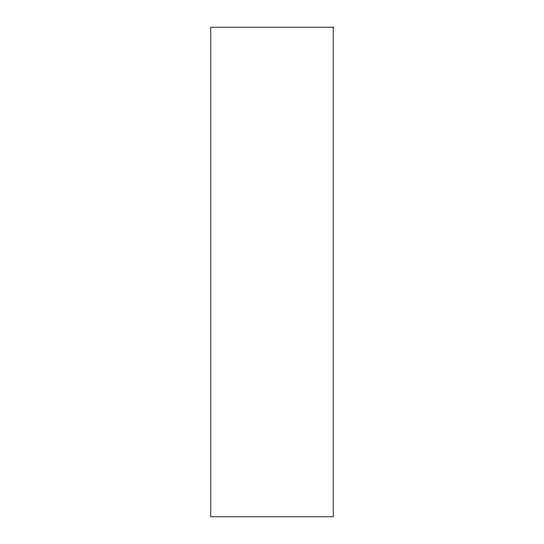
<?xml version="1.0" encoding="UTF-8"?>
<svg xmlns="http://www.w3.org/2000/svg" width="544" height="544" viewBox="0 0 544 544"><rect width="100%" height="100%" fill="white"/><g stroke="black" fill="none" stroke-linecap="round" stroke-linejoin="round"><path stroke-width="0.82" d="M333.2 27.2L210.8 27.2L210.8 516.8L333.2 516.8L333.2 27.2"/></g></svg>
